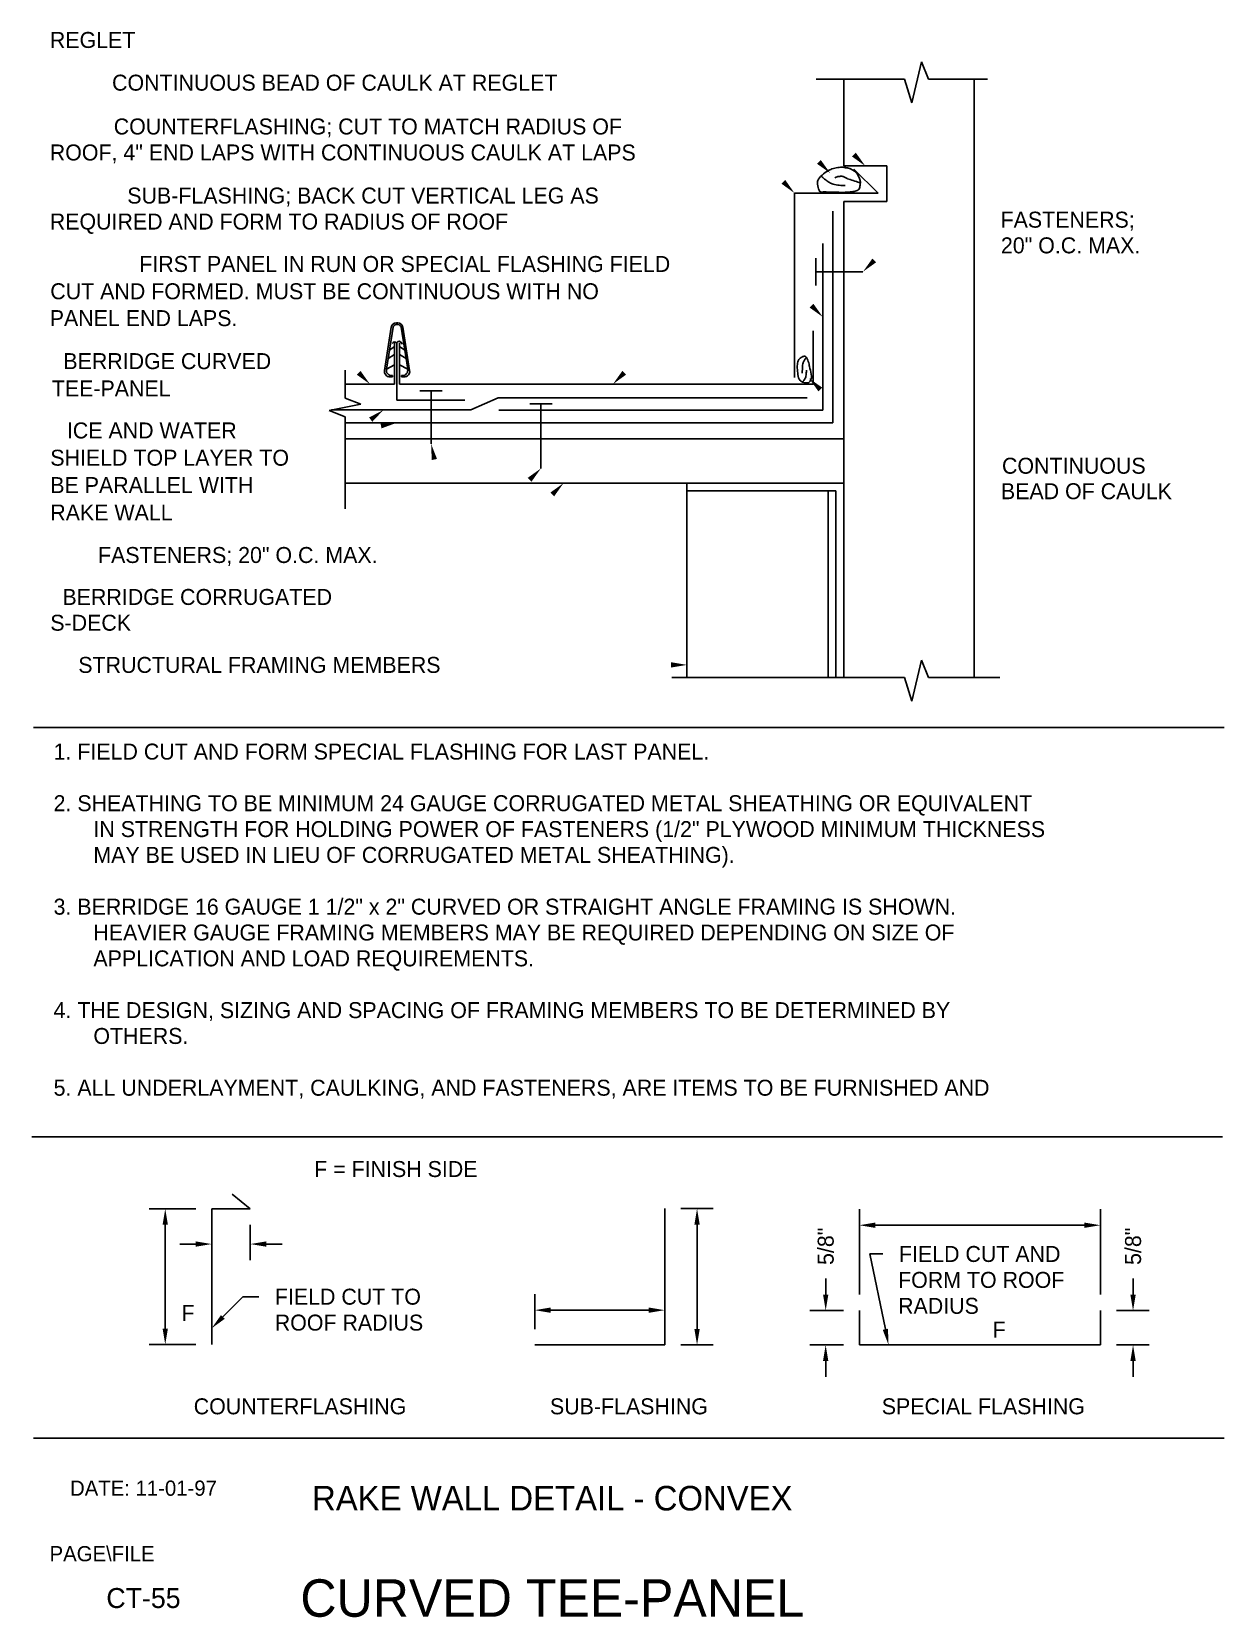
# Model space of a CAD drawing. Extents: x 0.1 to 22.4, y 0.8 to 30.5.
import ezdxf
from ezdxf.enums import TextEntityAlignment as Align

# ---------------------------------------------------------------- set-up
doc = ezdxf.new("R2010")
doc.units = 0
for name, color, linetype in [('BORDER', 7, 'CONTINUOUS'), ('CMP-FLSH', 7, 'CONTINUOUS'), ('DIM-TXT', 7, 'CONTINUOUS'), ('STRCTR', 7, 'CONTINUOUS')]:
    doc.layers.add(name, color=color, linetype=linetype)

msp = doc.modelspace()

# ---------------------------------------------------------------- linework, layer by layer
at = {"layer": 'BORDER', "color": 0, "linetype": 'CONTINUOUS'}
for p, q in [((0.094, 17.47), (22.441, 17.47)), ((0.059, 9.788), (22.406, 9.788)), ((22.441, 4.125), (0.094, 4.125))]:
    msp.add_line(p, q, dxfattribs=at)
at = {"layer": 'CMP-FLSH', "color": 0, "linetype": 'CONTINUOUS'}
for p, q in [((15.945, 27.508), (15.487, 27.957)), ((14.375, 24.043), (14.375, 27.508)), ((14.375, 27.508), (15.945, 27.508)), ((15.094, 23.195), (15.094, 27.171)), ((14.907, 23.434), (14.907, 26.562)), ((14.774, 26.288), (14.774, 25.776)), ((14.774, 26.032), (15.66, 26.032)), ((6.916, 25.038), (6.9, 25.038)), ((6.927, 25.072), (6.904, 25.072)), ((6.916, 25.038), (6.931, 25.038)), ((6.805, 24.988), (6.68, 24.177)), ((6.841, 24.988), (6.716, 24.199)), ((6.979, 24.714), (7.018, 24.674)), ((6.991, 24.988), (7.116, 24.199)), ((7.026, 24.988), (7.152, 24.177)), ((14.723, 23.922), (14.723, 24.922)), ((6.748, 24.401), (6.867, 24.475)), ((6.772, 24.557), (6.867, 24.626)), ((6.842, 24.703), (6.823, 24.683)), ((6.867, 23.922), (6.867, 24.697)), ((6.911, 23.62), (6.911, 24.674)), ((6.964, 23.922), (6.964, 24.697)), ((7.059, 24.557), (6.964, 24.626)), ((7.084, 24.401), (6.964, 24.475)), ((6.716, 24.202), (6.867, 24.283)), ((7.115, 24.202), (6.964, 24.283)), ((5.944, 23.922), (6.867, 23.922)), ((6.783, 24.056), (6.788, 24.056)), ((6.788, 24.056), (6.832, 24.056)), ((6.814, 24.083), (6.832, 24.083)), ((6.814, 24.083), (6.819, 24.083)), ((6.832, 24.083), (6.832, 24.056)), ((6.964, 23.922), (14.723, 23.922)), ((7.017, 24.083), (6.999, 24.083)), ((6.999, 24.083), (6.999, 24.056)), ((7.043, 24.056), (6.999, 24.056)), ((7.017, 24.083), (7.012, 24.083)), ((7.048, 24.056), (7.043, 24.056)), ((8.188, 23.62), (6.911, 23.62)), ((7.764, 23.798), (7.344, 23.798)), ((7.554, 23.798), (7.554, 22.8)), ((8.813, 23.662), (8.297, 23.436)), ((8.813, 23.662), (14.614, 23.662)), ((9.825, 23.553), (9.405, 23.553)), ((9.615, 23.553), (9.615, 22.338)), ((5.682, 23.436), (8.297, 23.436)), ((14.907, 23.434), (8.824, 23.434)), ((15.094, 23.195), (5.944, 23.195)), ((4.16, 8.434), (3.822, 8.71)), ((3.436, 5.885), (3.436, 8.434)), ((3.436, 8.434), (4.16, 8.434)), ((11.939, 8.437), (11.939, 5.877)), ((15.593, 5.877), (15.593, 6.523)), ((20.116, 5.877), (20.116, 6.523)), ((11.939, 5.877), (9.499, 5.877)), ((15.593, 5.877), (20.116, 5.877))]:
    msp.add_line(p, q, dxfattribs=at)
for points in [[(15.313, 27.986, 0), (15.322, 27.986, 0), (15.333, 27.985, 0), (15.345, 27.984, 0), (15.357, 27.982, 0), (15.369, 27.98, 0), (15.381, 27.978, 0), (15.392, 27.975, 0), (15.402, 27.972, 0), (15.411, 27.969, 0), (15.424, 27.964, 0), (15.439, 27.956, 0), (15.454, 27.948, 0), (15.471, 27.938, 0), (15.487, 27.928, 0), (15.502, 27.917, 0), (15.516, 27.906, 0), (15.528, 27.895, 0), (15.538, 27.885, 0), (15.548, 27.873, 0), (15.558, 27.858, 0), (15.568, 27.84, 0), (15.578, 27.822, 0), (15.587, 27.802, 0), (15.595, 27.783, 0), (15.602, 27.764, 0), (15.607, 27.746, 0), (15.61, 27.731, 0), (15.611, 27.716, 0), (15.611, 27.698, 0), (15.61, 27.679, 0), (15.607, 27.659, 0), (15.604, 27.638, 0), (15.599, 27.618, 0), (15.593, 27.601, 0), (15.586, 27.585, 0), (15.577, 27.573, 0), (15.566, 27.564, 0), (15.551, 27.557, 0), (15.533, 27.55, 0), (15.514, 27.545, 0), (15.494, 27.54, 0), (15.473, 27.537, 0), (15.454, 27.534, 0), (15.436, 27.532, 0), (15.421, 27.53, 0), (15.376, 27.525, 0), (15.323, 27.523, 0), (15.265, 27.522, 0), (15.205, 27.523, 0), (15.143, 27.524, 0), (15.082, 27.526, 0), (15.024, 27.528, 0), (14.971, 27.529, 0), (14.925, 27.53, 0), (14.919, 27.529, 0), (14.912, 27.529, 0), (14.904, 27.528, 0), (14.896, 27.526, 0), (14.887, 27.526, 0), (14.879, 27.525, 0), (14.872, 27.526, 0), (14.865, 27.527, 0), (14.86, 27.53, 0), (14.847, 27.544, 0), (14.835, 27.565, 0), (14.825, 27.589, 0), (14.817, 27.616, 0), (14.811, 27.645, 0), (14.807, 27.673, 0), (14.806, 27.7, 0), (14.807, 27.724, 0), (14.811, 27.745, 0), (14.823, 27.769, 0), (14.841, 27.795, 0), (14.865, 27.821, 0), (14.892, 27.847, 0), (14.922, 27.871, 0), (14.953, 27.894, 0), (14.983, 27.915, 0), (15.012, 27.932, 0), (15.036, 27.946, 0), (15.055, 27.954, 0), (15.078, 27.962, 0), (15.104, 27.97, 0), (15.131, 27.976, 0), (15.159, 27.982, 0), (15.186, 27.987, 0), (15.213, 27.992, 0), (15.237, 27.994, 0), (15.258, 27.996, 0), (15.265, 27.996, 0), (15.274, 27.996, 0), (15.283, 27.995, 0), (15.293, 27.994, 0), (15.303, 27.992, 0), (15.313, 27.991, 0), (15.322, 27.99, 0), (15.331, 27.988, 0), (15.338, 27.987, 0)], [(14.88, 27.825, 0), (14.885, 27.82, 0), (14.891, 27.814, 0), (14.897, 27.807, 0), (14.905, 27.801, 0), (14.912, 27.794, 0), (14.919, 27.787, 0), (14.926, 27.781, 0), (14.933, 27.776, 0), (14.938, 27.771, 0), (14.951, 27.762, 0), (14.966, 27.751, 0), (14.982, 27.74, 0), (14.999, 27.728, 0), (15.017, 27.716, 0), (15.034, 27.705, 0), (15.052, 27.695, 0), (15.068, 27.687, 0), (15.082, 27.681, 0), (15.103, 27.674, 0), (15.128, 27.669, 0), (15.156, 27.664, 0), (15.186, 27.66, 0), (15.216, 27.657, 0), (15.246, 27.654, 0), (15.275, 27.652, 0), (15.301, 27.651, 0), (15.323, 27.651, 0)], [(15.134, 27.798, 0), (15.145, 27.804, 0), (15.159, 27.809, 0), (15.174, 27.813, 0), (15.191, 27.817, 0), (15.208, 27.821, 0), (15.225, 27.823, 0), (15.241, 27.825, 0), (15.255, 27.826, 0), (15.268, 27.825, 0), (15.278, 27.823, 0), (15.289, 27.819, 0), (15.301, 27.814, 0), (15.314, 27.808, 0), (15.327, 27.801, 0), (15.339, 27.794, 0), (15.351, 27.788, 0), (15.362, 27.782, 0), (15.372, 27.778, 0), (15.394, 27.77, 0), (15.42, 27.762, 0), (15.448, 27.753, 0), (15.478, 27.745, 0), (15.508, 27.735, 0), (15.538, 27.726, 0), (15.565, 27.716, 0), (15.59, 27.705, 0), (15.61, 27.694, 0)], [(14.434, 24.18, 0), (14.429, 24.197, 0), (14.426, 24.218, 0), (14.425, 24.241, 0), (14.425, 24.266, 0), (14.428, 24.291, 0), (14.431, 24.315, 0), (14.437, 24.338, 0), (14.443, 24.357, 0), (14.451, 24.373, 0), (14.459, 24.384, 0), (14.47, 24.395, 0), (14.483, 24.407, 0), (14.498, 24.418, 0), (14.513, 24.428, 0), (14.529, 24.437, 0), (14.544, 24.442, 0), (14.559, 24.445, 0), (14.571, 24.444, 0), (14.586, 24.434, 0), (14.601, 24.419, 0), (14.613, 24.398, 0), (14.624, 24.373, 0), (14.633, 24.347, 0), (14.641, 24.32, 0), (14.647, 24.294, 0), (14.652, 24.27, 0), (14.656, 24.251, 0), (14.663, 24.216, 0), (14.672, 24.18, 0), (14.68, 24.144, 0), (14.687, 24.107, 0), (14.691, 24.071, 0), (14.691, 24.037, 0), (14.684, 24.006, 0), (14.671, 23.978, 0), (14.649, 23.955, 0)], [(14.479, 23.99, 0), (14.464, 24.012, 0), (14.452, 24.04, 0), (14.444, 24.071, 0), (14.439, 24.103, 0), (14.435, 24.133, 0), (14.434, 24.158, 0), (14.433, 24.176, 0), (14.434, 24.185, 0), (14.434, 24.18, 0)], [(14.588, 24.408, 0), (14.582, 24.401, 0), (14.575, 24.393, 0), (14.568, 24.383, 0), (14.562, 24.372, 0), (14.555, 24.361, 0), (14.549, 24.35, 0), (14.544, 24.339, 0), (14.54, 24.329, 0), (14.537, 24.321, 0), (14.532, 24.302, 0), (14.528, 24.278, 0), (14.526, 24.25, 0), (14.523, 24.221, 0), (14.522, 24.193, 0), (14.521, 24.167, 0), (14.52, 24.147, 0), (14.52, 24.133, 0), (14.52, 24.128, 0)], [(14.53, 23.972, 0), (14.536, 23.978, 0), (14.542, 23.984, 0), (14.549, 23.992, 0), (14.556, 24.001, 0), (14.562, 24.009, 0), (14.568, 24.018, 0), (14.573, 24.027, 0), (14.578, 24.035, 0), (14.581, 24.042, 0), (14.585, 24.056, 0), (14.588, 24.073, 0), (14.591, 24.093, 0), (14.594, 24.115, 0), (14.595, 24.135, 0), (14.597, 24.154, 0), (14.597, 24.169, 0), (14.598, 24.179, 0), (14.598, 24.183, 0)], [(14.649, 23.955, 0), (14.635, 23.948, 0), (14.617, 23.945, 0), (14.596, 23.945, 0), (14.574, 23.948, 0), (14.551, 23.953, 0), (14.528, 23.96, 0), (14.508, 23.969, 0), (14.491, 23.979, 0), (14.479, 23.99, 0)]]:
    msp.add_polyline3d(points, dxfattribs=at)
for centre, radius, start, end in [((6.904, 24.972), 0.1, 89.9982, 171.2015), ((6.9, 24.978), 0.06, 90.0108, 170.9927), ((6.927, 24.972), 0.1, 8.8062, 89.9985), ((6.931, 24.978), 0.06, 9.0073, 89.9964), ((6.871, 24.674), 0.04, 0.0096, 134.9086), ((6.951, 24.686), 0.04, 44.1785, 180.0005), ((6.783, 24.161), 0.105, 170.9919, 270.0069), ((6.814, 24.183), 0.1, 171.0006, 269.9985), ((7.017, 24.183), 0.1, 269.9986, 9.0066), ((7.048, 24.161), 0.105, 270, 9.0012)]:
    msp.add_arc(centre, radius, start, end, dxfattribs=at)
at = {"layer": 'DIM-TXT', "color": 0, "linetype": 'CONTINUOUS'}
for p, q in [((3.136, 8.434), (2.265, 8.434)), ((12.239, 8.437), (12.846, 8.437)), ((15.593, 6.823), (15.593, 8.426)), ((20.116, 6.823), (20.116, 8.426)), ((2.565, 8.134), (2.565, 6.185)), ((4.16, 8.134), (4.16, 7.472)), ((12.546, 6.177), (12.546, 8.137)), ((15.893, 8.126), (19.816, 8.126)), ((3.136, 7.772), (2.836, 7.772)), ((4.46, 7.772), (4.76, 7.772)), ((16.08, 6.171), (15.79, 7.586)), ((15.79, 7.586), (16.035, 7.586)), ((14.96, 6.823), (14.96, 7.123)), ((20.729, 6.823), (20.729, 7.123)), ((3.647, 6.404), (4.022, 6.784)), ((4.022, 6.784), (4.322, 6.784)), ((9.499, 6.177), (9.499, 6.831)), ((9.799, 6.531), (11.639, 6.531)), ((15.293, 6.523), (14.66, 6.523)), ((20.416, 6.523), (21.029, 6.523)), ((3.136, 5.885), (2.265, 5.885)), ((12.239, 5.877), (12.846, 5.877)), ((15.293, 5.877), (14.66, 5.877)), ((20.416, 5.877), (21.029, 5.877)), ((14.96, 5.577), (14.96, 5.277)), ((20.729, 5.577), (20.729, 5.277))]:
    msp.add_line(p, q, dxfattribs=at)
at = {"layer": 'DIM-TXT', "color": 0, "linetype": 'CONTINUOUS', "extrusion": (0, 0, -1)}
for points in [[(-14.868, 28.13), (-15.045, 27.883), (-14.797, 28.059)], [(-15.526, 28.266), (-15.703, 28.018), (-15.455, 28.195)], [(-14.2, 27.757), (-14.375, 27.508), (-14.129, 27.686)], [(-15.908, 26.209), (-15.66, 26.032), (-15.837, 26.279)], [(-14.73, 25.429), (-14.907, 25.181), (-14.66, 25.358)], [(-6.229, 24.17), (-6.405, 23.922), (-6.158, 24.099)], [(-11.215, 24.1), (-10.969, 23.922), (-11.144, 24.17)], [(-14.824, 23.785), (-14.646, 24.032), (-14.894, 23.856)], [(-6.391, 23.294), (-6.66, 23.436), (-6.451, 23.215)], [(-6.605, 23.188), (-6.909, 23.195), (-6.623, 23.09)], [(-7.567, 22.496), (-7.554, 22.8), (-7.665, 22.516)], [(-9.368, 22.161), (-9.615, 22.338), (-9.439, 22.09)], [(-9.793, 21.884), (-10.04, 22.062), (-9.864, 21.814)], [(-12.057, 18.698), (-12.357, 18.648), (-12.057, 18.598)]]:
    msp.add_solid(points, dxfattribs=at)
at = {"layer": 'DIM-TXT', "color": 0, "linetype": 'CONTINUOUS'}
for points in [[(2.515, 8.134), (2.615, 8.134), (2.565, 8.434)], [(12.496, 8.137), (12.596, 8.137), (12.546, 8.437)], [(15.893, 8.176), (15.893, 8.076), (15.593, 8.126)], [(19.816, 8.176), (19.816, 8.076), (20.116, 8.126)], [(3.136, 7.822), (3.136, 7.722), (3.436, 7.772)], [(4.46, 7.822), (4.46, 7.722), (4.16, 7.772)], [(9.799, 6.581), (9.799, 6.481), (9.499, 6.531)], [(11.639, 6.581), (11.639, 6.481), (11.939, 6.531)], [(14.91, 6.823), (15.01, 6.823), (14.96, 6.523)], [(20.679, 6.823), (20.779, 6.823), (20.729, 6.523)], [(3.682, 6.369), (3.611, 6.439), (3.436, 6.191)], [(2.515, 6.185), (2.615, 6.185), (2.565, 5.885)], [(12.496, 6.177), (12.596, 6.177), (12.546, 5.877)], [(16.129, 6.181), (16.031, 6.161), (16.14, 5.877)], [(14.91, 5.577), (15.01, 5.577), (14.96, 5.877)], [(20.679, 5.577), (20.779, 5.577), (20.729, 5.877)]]:
    msp.add_solid(points, dxfattribs=at)
at = {"layer": 'STRCTR', "color": 0, "linetype": 'CONTINUOUS'}
for p, q in [((16.757, 29.973), (16.574, 29.202)), ((16.889, 29.648), (16.757, 29.973)), ((16.437, 29.648), (14.784, 29.648)), ((15.299, 28.018), (15.299, 29.648)), ((16.574, 29.202), (16.437, 29.648)), ((16.889, 29.648), (18, 29.648)), ((17.749, 29.648), (17.749, 18.411)), ((15.299, 28.018), (16.107, 28.018)), ((16.107, 28.018), (16.107, 27.349)), ((15.299, 27.349), (15.299, 18.411)), ((16.107, 27.349), (15.299, 27.349)), ((5.944, 23.655), (5.944, 24.181)), ((6.238, 23.547), (5.643, 23.428)), ((5.944, 23.655), (6.238, 23.547)), ((5.643, 23.428), (5.944, 23.309)), ((5.944, 23.309), (5.944, 21.579)), ((5.944, 22.896), (15.299, 22.896)), ((5.944, 22.062), (15.299, 22.062)), ((12.357, 22.062), (12.357, 18.411)), ((15.152, 21.915), (12.357, 21.915)), ((15.005, 21.915), (15.005, 18.411)), ((15.152, 21.915), (15.152, 18.411)), ((16.757, 18.736), (16.574, 17.966)), ((16.889, 18.411), (16.757, 18.736)), ((16.437, 18.411), (12.074, 18.411)), ((16.574, 17.966), (16.437, 18.411)), ((16.889, 18.411), (18.226, 18.411))]:
    msp.add_line(p, q, dxfattribs=at)

# ---------------------------------------------------------------- texts
at = {"layer": 'BORDER', "color": 0, "linetype": 'CONTINUOUS'}
for s, height, p in [('DATE: 11-01-97', 0.2853, (2.156, 3.188)), ('CT-55', 0.375, (2.156, 1.125)), ('CURVED TEE-PANEL', 0.70312, (9.829, 1.125))]:
    msp.add_text(s, height=height, dxfattribs=at).set_placement(p, align=Align.MIDDLE)
msp.add_text('PAGE\\FILE', height=0.2853, dxfattribs=at).set_placement((0.394, 1.815))
at = {"layer": 'DIM-TXT', "color": 0, "linetype": 'CONTINUOUS'}
for s, p in [('REGLET', (2.004, 30.384)), ('CONTINUOUS BEAD OF CAULK AT REGLET', (9.925, 29.582)), ('COUNTERFLASHING; CUT TO MATCH RADIUS OF', (11.137, 28.759)), ('SUB-FLASHING; BACK CUT VERTICAL LEG AS', (10.702, 27.462)), ('FIRST PANEL IN RUN OR SPECIAL FLASHING FIELD', (12.042, 26.177)), ('BERRIDGE CURVED', (4.553, 24.353)), ('ICE AND WATER', (3.906, 23.051)), ('FASTENERS; 20" O.C. MAX.', (6.55, 20.712)), ('BERRIDGE CORRUGATED', (5.695, 19.924)), ('STRUCTURAL FRAMING MEMBERS', (7.731, 18.648))]:
    msp.add_text(s, height=0.3, dxfattribs=at).set_placement(p, align=Align.MIDDLE_RIGHT)
for s, p in [('ROOF, 4" END LAPS WITH CONTINUOUS CAULK AT LAPS', (0.397, 28.121)), ('REQUIRED AND FORM TO RADIUS OF ROOF', (0.397, 26.824)), ('20" O.C. MAX.', (18.249, 26.377)), ('CUT AND FORMED. MUST BE CONTINUOUS WITH NO', (0.407, 25.515)), ('PANEL END LAPS.', (0.397, 25.01)), ('TEE-PANEL', (0.435, 23.69)), ('SHIELD TOP LAYER TO', (0.407, 22.389)), ('BE PARALLEL WITH', (0.407, 21.875)), ('BEAD OF CAULK', (18.249, 21.76)), ('RAKE WALL', (0.407, 21.36)), ('S-DECK', (0.407, 19.29)), ('1. FIELD CUT AND FORM SPECIAL FLASHING FOR LAST PANEL.', (0.469, 16.87)), ('2. SHEATHING TO BE MINIMUM 24 GAUGE CORRUGATED METAL SHEATHING OR EQUIVALENT', (0.469, 15.901)), ('IN STRENGTH FOR HOLDING POWER OF FASTENERS (1/2" PLYWOOD MINIMUM THICKNESS', (1.216, 15.415)), ('MAY BE USED IN LIEU OF CORRUGATED METAL SHEATHING).', (1.216, 14.93)), ('3. BERRIDGE 16 GAUGE 1 1/2" x 2" CURVED OR STRAIGHT ANGLE FRAMING IS SHOWN.', (0.469, 13.958)), ('HEAVIER GAUGE FRAMING MEMBERS MAY BE REQUIRED DEPENDING ON SIZE OF', (1.216, 13.473)), ('APPLICATION AND LOAD REQUIREMENTS.', (1.216, 12.987)), ('4. THE DESIGN, SIZING AND SPACING OF FRAMING MEMBERS TO BE DETERMINED BY', (0.469, 12.015)), ('OTHERS.', (1.216, 11.53)), ('5. ALL UNDERLAYMENT, CAULKING, AND FASTENERS, ARE ITEMS TO BE FURNISHED AND', (0.469, 10.558)), ('F = FINISH SIDE', (5.36, 9.031)), ('FORM TO ROOF', (16.319, 6.949)), ('F', (2.87, 6.33)), ('RADIUS', (16.319, 6.462)), ('ROOF RADIUS', (4.62, 6.147)), ('F', (18.092, 6.016))]:
    msp.add_text(s, height=0.3, dxfattribs=at).set_placement(p)
msp.add_text('FASTENERS;', height=0.3, rotation=360, dxfattribs=at).set_placement((18.242, 27.009), align=Align.MIDDLE_LEFT)
for s, p in [('CONTINUOUS', (18.269, 22.388)), ('FIELD CUT AND', (16.335, 7.586)), ('FIELD CUT TO', (4.622, 6.784))]:
    msp.add_text(s, height=0.3, dxfattribs=at).set_placement(p, align=Align.MIDDLE_LEFT)
for p in [(15.11, 7.38), (20.879, 7.38)]:
    msp.add_text('5/8"', height=0.3, rotation=90, dxfattribs=at).set_placement(p)
for s, p in [('COUNTERFLASHING', (5.094, 4.575)), ('SUB-FLASHING', (11.267, 4.575)), ('SPECIAL FLASHING', (17.919, 4.575))]:
    msp.add_text(s, height=0.3, dxfattribs=at).set_placement(p, align=Align.CENTER)
msp.add_text('RAKE WALL DETAIL - CONVEX', height=0.46143, dxfattribs=at).set_placement((9.829, 3), align=Align.MIDDLE)

doc.saveas('drawing.dxf')
